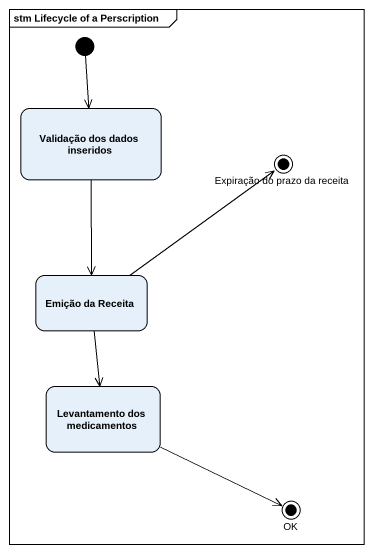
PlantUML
@startuml
mainframe stm Lifecycle of a Perscription
hide empty description
state "Validação dos dados inseridos" as Validação_dos_dados
state "Expiração do prazo da receita" as Expiração_do_prazo_da <<end>>
state "Emição da Receita" as Emição_da_Receita
state "Levantamento dos medicamentos" as Levantamento_dos
state OK <<end>>
[*] --> Validação_dos_dados
Validação_dos_dados --> Emição_da_Receita
Emição_da_Receita -up-> Expiração_do_prazo_da
Emição_da_Receita --> Levantamento_dos
Levantamento_dos -right-> OK
@enduml
